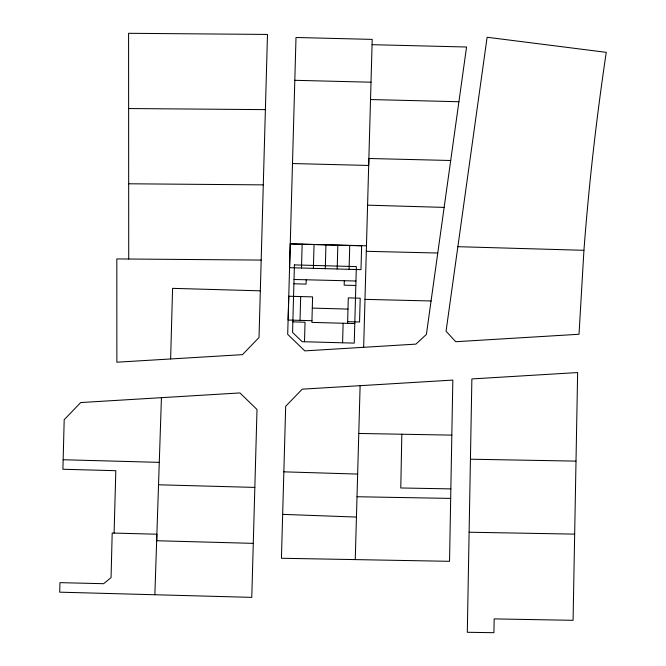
<?xml version="1.0" encoding="UTF-8"?>
<svg xmlns="http://www.w3.org/2000/svg" width="666" height="666" viewBox="0 0 666 666"><rect width="100%" height="100%" fill="white"/><g stroke="black" fill="none" stroke-linecap="round" stroke-linejoin="round"><path stroke-width="1" d="M469.114 532.217L471.878 378.929L577.638 372.552L573.076 620.321L494.164 618.889L493.922 632.7L467.307 632.284L469.114 532.217L574.625 534.124M401.823 434.215L400.782 487.978L450.849 488.886M450.674 498.409L449.542 561.313L281.435 558.266L285.681 406.268L302.247 389.169L452.83 380.086L450.674 498.409L357.009 496.744M253.296 543.364L156.677 540.742L156.893 534.224L112.196 533.033L111.056 577.647L103.63 583.699L59.957 582.65L59.707 592.174L251.773 597.369L257.009 409.498L239.918 392.932L80.719 402.547L64.194 419.697L62.904 469.264L115.817 470.695L114.102 533.083M170.629 358.974L172.577 288.353L260.314 290.834M300.033 320.371L300.691 296.57M301.49 268.007L302.139 244.206M304.504 341.75L305.045 322.202L292.857 321.869M306.21 279.778L306.094 284.124L293.906 283.783M313.386 268.331L314.044 244.53M325.291 268.664L325.94 244.863M337.187 268.989L337.845 245.188M342.59 342.79L343.123 323.251M344.297 280.727L344.172 285.165L355.835 285.489M347.602 323.376L348.301 297.877L360.206 298.202L359.548 322.003L347.652 321.678M349.092 269.314L349.742 245.513M355.253 559.615L360.115 385.681M363.661 347.311L368.872 158.491L450.699 160.498M292.491 163.545L368.681 165.451L372.211 39.394L296.004 37.487L289.585 267.682L360.989 269.647L361.646 245.846L290.243 243.881L287.695 334.34L304.82 350.882L415.925 344.122L426.398 334.407L466.558 47.011L372.061 44.68M154.862 594.746L161.438 397.677M583.932 250.308L579.02 334.265L455.71 341.716L446.062 331.21L487.112 37.254L606.293 52.348L605.735 55.827C596.187 120.371 588.844 185.24 583.932 250.308L457.867 246.686M128.63 108.541L265.384 109.632M128.671 183.783L263.286 184.873M261.18 260.073L116.816 258.924L116.866 362.204L242.491 354.645L259.016 337.504L267.491 34.441L128.58 33.3L128.721 259.024M358.774 433.458L451.831 435.123M470.429 459.215L575.94 461.122M294.805 80.303L371.02 82.209M370.529 99.542L458.916 101.732M290.243 243.881L366.45 245.779M366.292 251.307L437.77 253.022M294.022 279.47L355.96 281.019M364.96 299.359L431.068 300.974M63.145 459.74L159.282 462.362M158.533 484.79L254.837 487.412M312.296 308.108L347.993 309.091M311.938 320.696L288.137 320.038L288.794 296.237L312.595 296.894L311.904 322.394L354.787 323.568M367.574 205.161L444.147 207.401M283.849 471.836L357.65 474.075M282.667 514.36L356.443 517.074M294.422 264.901L292.565 332.426L302.148 341.683L354.245 343.115L356.352 266.608L294.422 264.901"/></g></svg>
